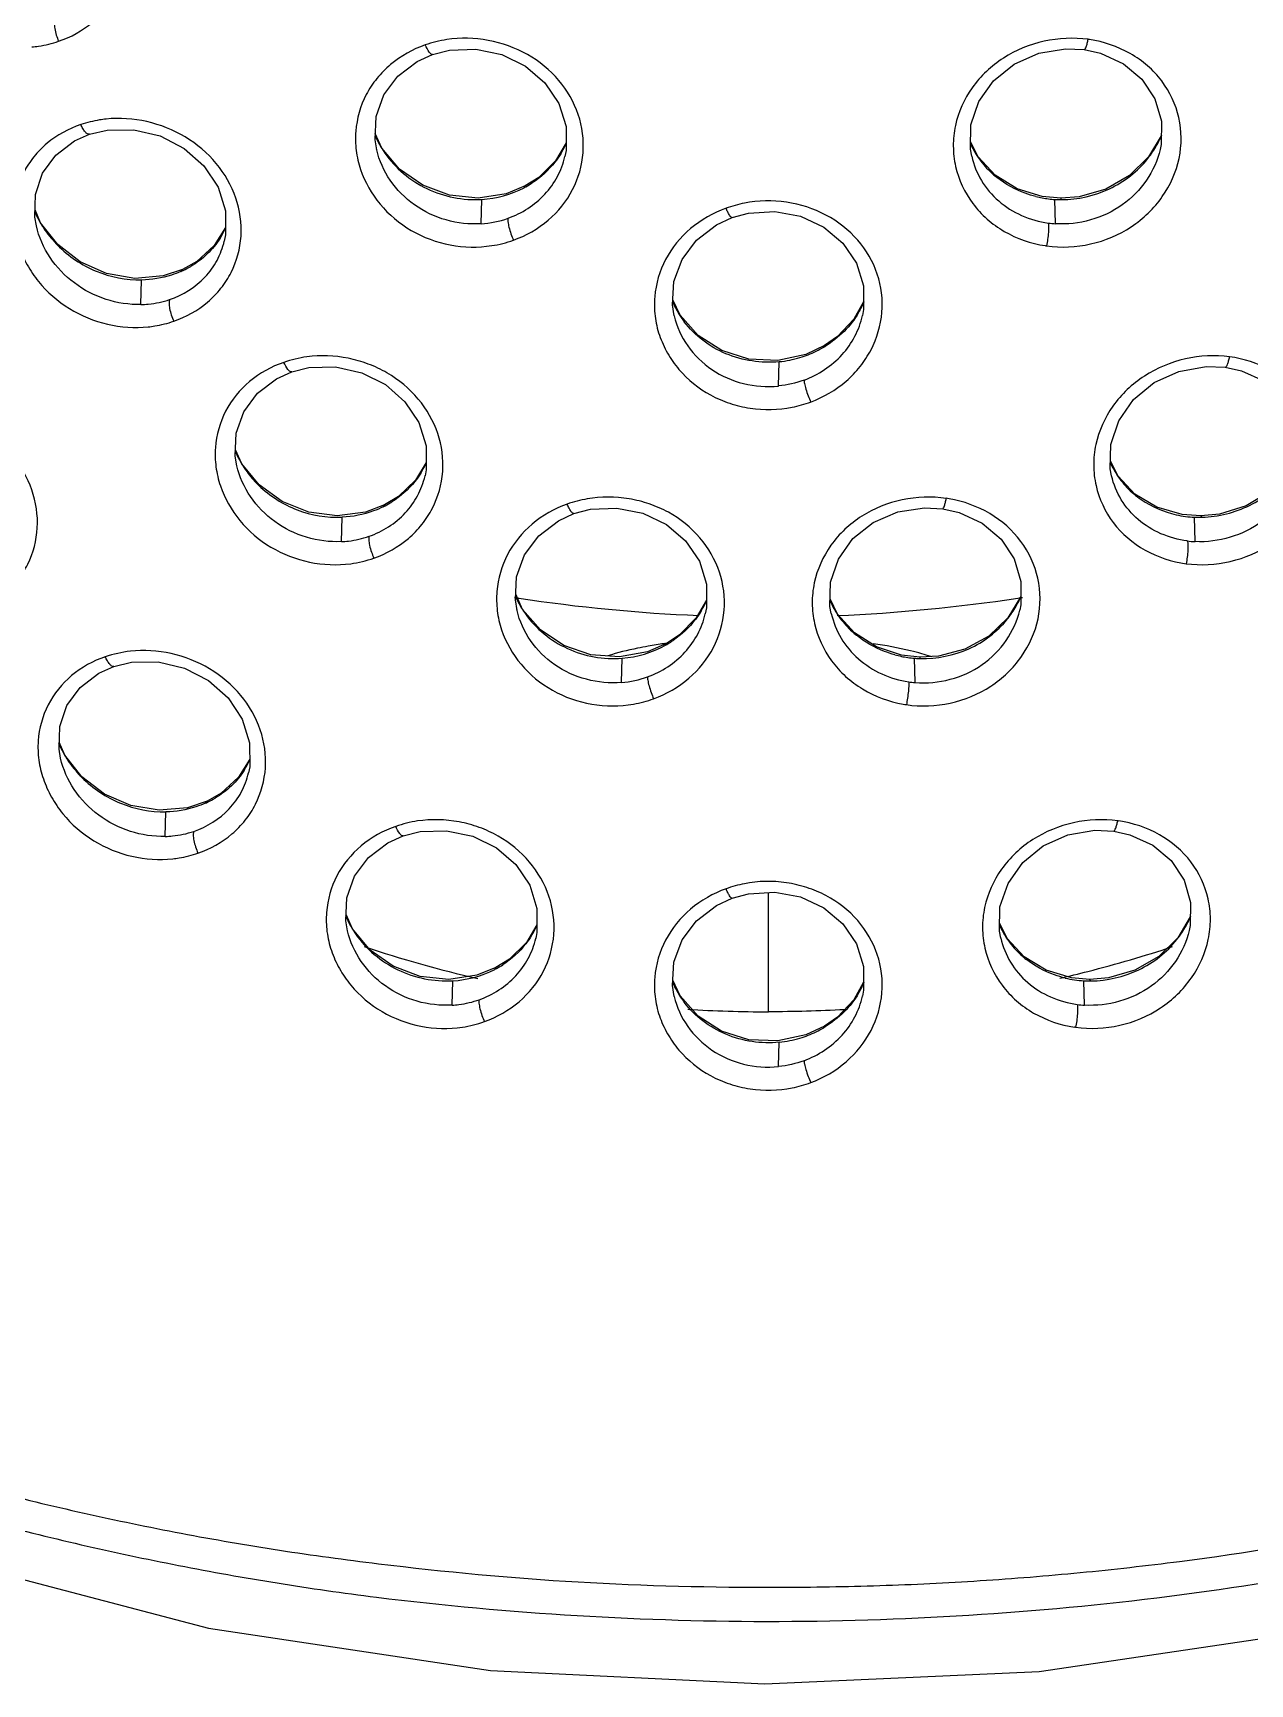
# Model space of a CAD drawing. Header units: millimetres. Extents: x 789 to 1209, y 393 to 987.
# Drawn here: x 949.29 to 965.22, y 869.13 to 890.74 of the extents above; entities that cross this region are included whole.
import ezdxf

# ---------------------------------------------------------------- set-up
doc = ezdxf.new("R2010")
doc.units = ezdxf.units.MM
doc.header["$LTSCALE"] = 0.1

msp = doc.modelspace()

# ---------------------------------------------------------------- linework, layer by layer
at = {"color": 7, "linetype": 'Continuous'}
for p, q in [((953.8587, 889.2355), (953.7727, 889.4272)), ((953.7905, 889.2161), (953.7891, 889.2222)), ((956.2689, 889.3059), (956.1325, 889.0732)), ((961.664, 889.1237), (961.5645, 889.3233)), ((964.0466, 889.222), (964.0458, 889.2184)), ((956.1325, 889.0732), (955.9117, 888.8551)), ((956.2545, 889.127), (956.2558, 889.1327)), ((961.5787, 889.1328), (961.5792, 889.1309)), ((955.736, 888.7427), (955.4872, 888.6412)), ((955.7203, 888.7195), (955.736, 888.7427)), ((955.9117, 888.8551), (955.736, 888.7427)), ((955.4872, 888.6412), (955.1191, 888.5827)), ((955.1571, 888.2464), (955.166, 888.5653)), ((962.7452, 888.5814), (962.5029, 888.6039)), ((962.6774, 888.2466), (962.6685, 888.5655)), ((962.7555, 888.5629), (962.7452, 888.5814)), ((949.391, 888.2586), (949.3187, 888.4286)), ((949.3356, 888.2181), (949.3351, 888.2202)), ((951.8106, 888.198), (951.6644, 887.9617)), ((951.6644, 887.9617), (951.4364, 887.7541)), ((951.7963, 888.0208), (951.7983, 888.0294)), ((951.2503, 887.649), (950.9951, 887.564)), ((951.2266, 887.6222), (951.2503, 887.649)), ((951.4364, 887.7541), (951.2503, 887.649)), ((950.9951, 887.564), (950.6255, 887.5318)), ((950.7044, 887.1888), (950.7128, 887.5106)), ((957.762, 887.0483), (957.6666, 887.2522)), ((960.1649, 887.2258), (960.0367, 886.997)), ((957.6823, 887.0492), (957.6842, 887.0413)), ((960.1504, 887.0444), (960.1511, 887.047)), ((959.6518, 886.6517), (959.4073, 886.5374)), ((959.6421, 886.6318), (959.6518, 886.6517)), ((959.4073, 886.5374), (959.04, 886.4579)), ((959.0504, 886.1218), (959.0599, 886.4404)), ((952.0239, 885.1054), (951.9433, 885.289)), ((951.9607, 885.078), (951.9597, 885.0826)), ((954.438, 885.1232), (954.2977, 884.889)), ((963.4953, 884.9433), (963.3956, 885.1411)), ((954.2977, 884.889), (954.0742, 884.6752)), ((954.4237, 884.9452), (954.4253, 884.9521)), ((963.411, 884.9471), (963.4098, 884.9524)), ((954.0742, 884.6752), (953.8947, 884.5657)), ((953.6434, 884.4707), (953.2747, 884.4226)), ((953.3283, 884.0844), (953.337, 884.4042)), ((953.8947, 884.5657), (953.6434, 884.4707)), ((953.8759, 884.541), (953.8947, 884.5657)), ((964.5798, 884.4222), (964.3354, 884.4397)), ((964.5063, 884.0847), (964.4976, 884.4045)), ((964.8242, 884.4467), (964.5798, 884.4222)), ((964.5944, 884.4038), (964.5798, 884.4222)), ((955.7006, 883.1979), (955.61, 883.3959)), ((958.1072, 883.3194), (957.9747, 883.0884)), ((959.8244, 883.1363), (959.7261, 883.336)), ((955.6282, 883.1847), (955.6265, 883.1922)), ((958.0929, 883.1396), (958.0939, 883.1438)), ((959.7406, 883.1441), (959.7407, 883.1438)), ((962.2083, 883.1882), (962.2092, 883.1921)), ((957.9747, 883.0884), (957.7564, 882.8663)), ((957.584, 882.7509), (957.3373, 882.6433)), ((957.5712, 882.7293), (957.584, 882.7509)), ((957.7564, 882.8663), (957.584, 882.7509)), ((957.3373, 882.6433), (956.9696, 882.5748)), ((956.994, 882.2391), (957.0032, 882.5577)), ((960.9014, 882.5724), (960.6609, 882.5999)), ((960.8406, 882.2392), (960.8314, 882.5577)), ((960.9074, 882.5538), (960.9014, 882.5724)), ((949.7084, 881.2894), (949.636, 881.4593)), ((949.6529, 881.2485), (949.6524, 881.251)), ((952.1283, 881.2352), (951.9831, 880.9998)), ((951.9831, 880.9998), (951.7558, 880.792)), ((952.114, 881.0579), (952.116, 881.0664)), ((951.7558, 880.792), (951.5707, 880.6866)), ((951.3151, 880.6005), (950.9451, 880.5669)), ((951.0222, 880.2241), (951.0307, 880.546)), ((951.5707, 880.6866), (951.3151, 880.6005)), ((951.5473, 880.66), (951.5707, 880.6866)), ((963.4908, 880.43), (963.5032, 880.4282)), ((958.9173, 879.4898), (958.9173, 877.9265)), ((953.4754, 879.013), (953.3917, 879.2009)), ((953.4094, 878.9895), (953.4081, 878.9954)), ((955.8876, 879.0682), (955.7502, 878.8351)), ((962.0454, 878.8865), (961.9458, 879.0857)), ((964.4277, 878.9953), (964.4269, 878.9917)), ((955.7502, 878.8351), (955.5287, 878.6183)), ((955.8732, 878.8895), (955.8746, 878.8954)), ((961.9599, 878.8955), (961.9605, 878.8932)), ((955.5287, 878.6183), (955.3521, 878.5068)), ((955.102, 878.4069), (954.7333, 878.3515)), ((955.3521, 878.5068), (955.102, 878.4069)), ((955.3355, 878.4831), (955.3521, 878.5068)), ((957.7616, 878.1376), (957.6666, 878.3411)), ((963.1278, 878.3506), (962.8849, 878.3715)), ((963.3707, 878.3712), (963.1278, 878.3506)), ((963.1393, 878.332), (963.1278, 878.3506)), ((954.7765, 878.0146), (954.7854, 878.3339)), ((957.6823, 878.1379), (957.6841, 878.13)), ((960.1649, 878.3145), (960.0366, 878.0858)), ((960.1504, 878.1331), (960.1511, 878.1357)), ((963.058, 878.0148), (963.0491, 878.3341)), ((959.6518, 877.7405), (959.4071, 877.626)), ((959.6422, 877.7206), (959.6518, 877.7405)), ((962.9381, 877.726), (962.9254, 877.7279)), ((959.4071, 877.626), (959.0397, 877.5464)), ((959.0504, 877.2103), (959.0599, 877.529))]:
    msp.add_line(p, q, dxfattribs=at)
for points in [[(953.7905, 889.2161), (953.7691, 889.348), (953.7828, 889.6501), (953.8834, 889.9341), (954.0666, 890.1802), (954.3194, 890.3723), (954.5216, 890.4643)], [(954.5216, 890.4643), (954.7426, 890.5207), (955.0899, 890.5336), (955.4306, 890.4625), (955.7395, 890.311), (955.9931, 890.0915), (956.1748, 889.8213), (956.2687, 889.5187), (956.269, 889.206), (956.254, 889.1272)], [(961.5797, 889.131), (961.5628, 889.2231), (961.5683, 889.5412), (961.6733, 889.8473), (961.8663, 890.1202), (962.1334, 890.3369), (962.4566, 890.4792), (962.8083, 890.5389), (963.0539, 890.5276)], [(963.0539, 890.5276), (963.2659, 890.4801), (963.5651, 890.3428), (963.8087, 890.1388), (963.9769, 889.8816), (964.062, 889.5899), (964.0589, 889.285), (964.0458, 889.2184)], [(949.3356, 888.2181), (949.316, 888.3355), (949.3245, 888.6312), (949.4171, 888.9077), (949.5904, 889.1463), (949.8336, 889.3316), (950.0313, 889.4198)], [(950.0312, 889.4197), (950.2603, 889.4741), (950.6123, 889.4785), (950.9573, 889.3967), (951.2704, 889.2338), (951.5281, 889.0043), (951.7134, 888.7255), (951.8095, 888.4167), (951.8111, 888.1019), (951.7958, 888.0209)], [(964.0601, 889.3982), (963.8953, 889.1223), (963.645, 888.8774), (963.3345, 888.6999), (962.988, 888.6005), (962.7452, 888.5814)], [(955.1191, 888.5827), (954.745, 888.6202), (954.3925, 888.7508), (954.0903, 888.9612), (953.8587, 889.2355)], [(962.5029, 888.6039), (962.1731, 888.7065), (961.8858, 888.8837), (961.664, 889.1237)], [(957.6852, 887.0414), (957.6626, 887.1846), (957.6808, 887.4911), (957.7877, 887.7809), (957.9783, 888.0334), (958.2378, 888.2316), (958.4433, 888.3274)], [(958.4433, 888.3274), (958.6581, 888.3859), (959.0018, 888.4066), (959.3391, 888.3446), (959.6442, 888.2029), (959.8942, 887.9925), (960.0728, 887.7302), (960.1648, 887.4342), (960.165, 887.1249), (960.15, 887.0446)], [(950.6255, 887.5318), (950.2546, 887.5949), (949.9087, 887.7476), (949.6147, 887.9745), (949.391, 888.2586)], [(959.04, 886.4579), (958.6635, 886.4746), (958.3065, 886.587), (957.9987, 886.7833), (957.762, 887.0483)], [(960.0367, 886.997), (959.8209, 886.7703), (959.6518, 886.6517)], [(952.678, 886.3073), (952.9023, 886.3629), (953.2516, 886.3723), (953.5941, 886.2968), (953.9046, 886.1406), (954.1599, 885.9169), (954.3431, 885.643), (954.4377, 885.3376), (954.4381, 885.0237), (954.4232, 884.9454)], [(963.411, 884.9471), (963.3941, 885.037), (963.3987, 885.3572), (963.5039, 885.6669), (963.6981, 885.9444), (963.967, 886.1665), (964.2927, 886.3141), (964.6477, 886.3784), (964.8983, 886.369)], [(964.8983, 886.369), (965.1094, 886.323), (965.4052, 886.1888), (965.6444, 885.9888), (965.809, 885.7363), (965.892, 885.4488), (965.8886, 885.1467), (965.8754, 885.0791)], [(951.9607, 885.078), (951.94, 885.2045), (951.9517, 885.5041), (952.0492, 885.7848), (952.2286, 886.0278), (952.4776, 886.217), (952.678, 886.3074)], [(965.8899, 885.2625), (965.7287, 884.9879), (965.4796, 884.7378), (965.1703, 884.5537), (964.8242, 884.4467)], [(953.2747, 884.4226), (952.9017, 884.4703), (952.5516, 884.6099), (952.2525, 884.827), (952.0239, 885.1054)], [(964.3354, 884.4397), (964.0043, 884.5361), (963.7167, 884.708), (963.4953, 884.9433)], [(955.6282, 883.1847), (955.6062, 883.3217), (955.6218, 883.6261), (955.7255, 883.9131), (955.9123, 884.1624), (956.1686, 884.3575), (956.3726, 884.4513)], [(956.3726, 884.4513), (956.5907, 884.5086), (956.9363, 884.5251), (957.2755, 884.4581), (957.5825, 884.3112), (957.8344, 884.0958), (958.0145, 883.8291), (958.1073, 883.5295), (958.1072, 883.2182), (958.0924, 883.1398)], [(959.7411, 883.1442), (959.7243, 883.2366), (959.7299, 883.5528), (959.834, 883.8557), (960.0254, 884.1245), (960.2904, 884.3365), (960.6114, 884.4742), (960.9606, 884.5296), (961.2023, 884.5163)], [(961.2023, 884.5163), (961.4151, 884.4671), (961.7173, 884.3269), (961.9646, 884.1193), (962.1363, 883.8583), (962.2237, 883.5634), (962.2218, 883.2567), (962.2083, 883.1881)], [(962.2225, 883.3652), (962.0543, 883.0884), (961.8026, 882.8486), (961.4907, 882.6777), (961.1434, 882.586), (960.9014, 882.5724)], [(956.9696, 882.5748), (956.5944, 882.6024), (956.2398, 882.7244), (955.9348, 882.928), (955.7006, 883.1979)], [(960.6609, 882.5999), (960.3324, 882.7091), (960.0459, 882.8918), (959.8244, 883.1363)], [(949.6529, 881.2485), (949.6332, 881.367), (949.6422, 881.6623), (949.7353, 881.9383), (949.9091, 882.1769), (950.1526, 882.3624), (950.3504, 882.4507)], [(950.3503, 882.4507), (950.5791, 882.5054), (950.9309, 882.5106), (951.2759, 882.4296), (951.5889, 882.2676), (951.8465, 882.0388), (952.0315, 881.7606), (952.1274, 881.4523), (952.1287, 881.1376), (952.1135, 881.0581)], [(950.9451, 880.5669), (950.5737, 880.6286), (950.2272, 880.7801), (949.9326, 881.006), (949.7084, 881.2894)], [(954.1368, 880.2315), (954.3585, 880.2877), (954.7063, 880.3), (955.0475, 880.228), (955.3568, 880.0757), (955.6109, 879.8555), (955.7931, 879.5845), (955.8873, 879.2814), (955.8877, 878.9685), (955.8728, 878.8897)], [(961.961, 878.8933), (961.9441, 878.985), (961.9496, 879.3035), (962.0549, 879.6103), (962.2484, 879.8841), (962.5161, 880.1018), (962.84, 880.245), (963.1925, 880.3055), (963.4392, 880.2944)], [(963.4392, 880.2944), (963.6508, 880.2471), (963.9491, 880.1106), (964.1916, 879.9075), (964.3588, 879.6516), (964.4432, 879.3612), (964.4399, 879.0575), (964.4269, 878.9917)], [(953.4094, 878.9895), (953.3881, 879.1203), (953.4015, 879.4212), (953.5014, 879.7038), (953.6836, 879.9487), (953.9353, 880.1399), (954.1368, 880.2315)], [(958.4431, 879.4157), (958.658, 879.4742), (959.0018, 879.4948), (959.3392, 879.4328), (959.6443, 879.2912), (959.8943, 879.0807), (960.0729, 878.8184), (960.1648, 878.5224), (960.1649, 878.2132), (960.15, 878.1333)], [(957.6851, 878.1301), (957.6626, 878.2732), (957.6808, 878.5796), (957.7877, 878.8693), (957.9782, 879.1216), (958.2376, 879.3198), (958.4431, 879.4157)], [(954.7333, 878.3515), (954.3593, 878.3921), (954.0074, 878.5254), (953.706, 878.7377), (953.4754, 879.013)], [(964.4411, 879.1725), (964.2774, 878.8975), (964.0273, 878.6516), (963.7171, 878.4725), (963.3707, 878.3712)], [(962.8849, 878.3715), (962.5546, 878.4723), (962.2672, 878.6479), (962.0454, 878.8865)], [(959.0397, 877.5464), (958.6631, 877.5633), (958.306, 877.6759), (957.9982, 877.8724), (957.7616, 878.1376)], [(960.0366, 878.0858), (959.821, 877.8591), (959.6519, 877.7405)], [(947.8128, 870.8482), (951.5904, 869.8565), (955.2792, 869.3049), (958.8733, 869.1269), (962.4633, 869.2919), (966.1448, 869.8344), (969.9428, 870.8263)]]:
    msp.add_lwpolyline(points, dxfattribs=at)
for centre, radius, start, end in [((955.1454, 888.3094), 2.3904, 100.53616, 107.51437), ((962.8974, 889.17), 1.5056, 81.41173, 82.12023), ((954.9547, 889.9091), 1.2891, 202.58391, 210.94831), ((962.8565, 889.9268), 1.3178, 332.96168, 336.68469), ((954.9649, 889.915), 1.3009, 210.94024, 214.75043), ((955.2009, 889.7788), 1.1729, 328.36842, 334.90597), ((955.2088, 889.7748), 1.164, 334.91602, 335.73702), ((962.6361, 889.776), 1.1743, 203.82744, 205.06077), ((962.6401, 889.7779), 1.1787, 205.06363, 209.86296), ((962.6418, 889.7789), 1.1807, 209.86217, 211.084), ((962.6415, 889.7787), 1.1803, 211.08434, 217.12673), ((962.8017, 889.9583), 1.3811, 322.9811, 325.08996), ((962.8115, 889.9515), 1.3691, 325.08512, 329.31178), ((962.8324, 889.9391), 1.3449, 329.31326, 332.96198), ((962.6448, 889.7825), 1.1853, 217.17835, 228.41469), ((962.8011, 889.9587), 1.3818, 321.52935, 322.98129), ((955.0838, 889.934), 1.3712, 273.43848, 297.66189), ((955.1225, 889.8568), 1.2849, 297.73272, 298.83899), ((955.1236, 889.8549), 1.2826, 298.83756, 303.21001), ((962.6787, 889.8203), 1.2361, 228.40033, 231.42813), ((959.069, 886.3814), 2.1864, 102.24716, 108.82637), ((962.7526, 889.9434), 1.3805, 256.05184, 263.04543), ((962.7518, 889.937), 1.3741, 263.04892, 266.52536), ((962.7546, 889.9431), 1.3802, 266.42443, 267.61692), ((962.7544, 889.9379), 1.375, 267.61614, 270.02958), ((950.5492, 888.933), 1.3425, 202.5048, 205.01924), ((950.5743, 888.945), 1.3702, 205.02853, 210.62688), ((950.5865, 888.9519), 1.3843, 210.61798, 211.17749), ((950.59, 888.9541), 1.3884, 211.17822, 213.29903), ((950.801, 888.6492), 1.1101, 327.89157, 334.10462), ((950.7956, 888.6518), 1.1161, 334.10187, 335.80046), ((962.7576, 889.53), 1.2858, 262.17181, 266.42379), ((950.6898, 889.0324), 1.5155, 223.6626, 224.70184), ((955.1023, 889.3175), 1.3704, 278.17158, 290.42697), ((962.777, 889.5001), 1.5578, 261.24133, 261.94611), ((950.7324, 888.742), 1.224, 293.81497, 295.34924), ((950.7361, 888.7344), 1.2155, 295.34419, 300.6546), ((958.8128, 887.7269), 1.254, 203.34985, 211.36316), ((959.0424, 887.711), 1.229, 332.07412, 336.97804), ((958.844, 887.7457), 1.2904, 211.35407, 217.2549), ((959.0353, 887.7148), 1.237, 329.29965, 332.07359), ((958.9223, 887.8533), 1.418, 286.75162, 295.92914), ((958.9421, 887.8119), 1.3721, 295.94216, 300.68043), ((958.927, 887.8375), 1.4018, 300.67953, 301.48804), ((953.068, 885.0259), 1.4906, 97.36548, 109.31872), ((958.9146, 887.8799), 1.4457, 275.76222, 286.7404), ((958.7838, 887.8696), 2.0738, 282.39212, 289.36487), ((953.1403, 885.7776), 1.3056, 202.54173, 206.18718), ((953.1577, 885.7862), 1.325, 206.18868, 210.80861), ((953.165, 885.7905), 1.3335, 210.80482, 211.98767), ((953.1676, 885.7921), 1.3365, 211.98801, 214.1896), ((953.3981, 885.5872), 1.1433, 328.07961, 334.45748), ((953.4032, 885.5846), 1.1375, 334.46429, 335.69092), ((964.4625, 885.5956), 1.17, 203.87474, 205.4255), ((964.4602, 885.5945), 1.1674, 205.42217, 211.46592), ((956.7768, 883.237), 1.4259, 99.26557, 110.195), ((961.0269, 883.1491), 1.5188, 80.23433, 81.75263), ((953.32, 885.6706), 1.259, 296.20386, 297.47735), ((953.3221, 885.6667), 1.2545, 297.47479, 302.13059), ((964.556, 885.7712), 1.3679, 257.42179, 267.55099), ((964.5592, 885.7847), 1.3814, 267.44339, 268.76803), ((964.5591, 885.7828), 1.3795, 268.76767, 271.4458), ((964.5653, 885.3654), 1.2819, 262.69878, 267.36122), ((958.8953, 904.6996), 21.5995, 261.21495, 261.36286), ((956.7657, 883.8668), 1.2605, 202.63347, 211.11932), ((958.9181, 904.8626), 21.7641, 261.36778, 267.60282), ((957.0122, 883.8008), 1.2015, 328.46596, 336.42536), ((960.8231, 883.7971), 1.2011, 203.84648, 204.41885), ((958.9093, 904.9351), 21.8368, 272.39086, 278.62874), ((958.9394, 904.6975), 21.5974, 278.64422, 278.80608), ((961.0453, 883.8847), 1.2894, 332.6749, 336.57052), ((956.7708, 883.8697), 1.2664, 211.11565, 215.33097), ((960.8285, 883.7997), 1.207, 204.42272, 209.29349), ((960.8317, 883.8014), 1.2106, 209.29193, 210.8951), ((960.8321, 883.8017), 1.2112, 210.8957, 216.58465), ((960.9986, 883.9119), 1.3436, 321.18922, 324.38905), ((961.007, 883.9061), 1.3334, 324.3842, 329.02533), ((961.025, 883.8952), 1.3123, 329.02801, 332.6755), ((960.8374, 883.807), 1.2186, 216.6359, 227.5607), ((960.8739, 883.8464), 1.2723, 227.54435, 230.80897), ((956.8931, 883.9478), 1.3945, 274.52579, 299.10057), ((958.4017, 876.7058), 6.1022, 98.01336, 99.9783), ((958.5001, 876.0337), 6.7814, 97.86431, 98.04499), ((956.9314, 883.8761), 1.3132, 299.1574, 302.59011), ((956.933, 883.8736), 1.3103, 302.59025, 304.2999), ((950.749, 881.0455), 1.6144, 96.49946, 108.47817), ((960.9448, 883.9561), 1.4029, 254.62736, 261.81615), ((960.9428, 883.9429), 1.3895, 261.82301, 265.4037), ((960.9419, 883.9337), 1.3803, 265.40632, 266.45014), ((960.9415, 883.9263), 1.3729, 266.44918, 268.56227), ((960.0859, 879.6637), 3.0708, 71.81251, 74.1376), ((960.1771, 879.9467), 2.7734, 71.49168, 71.77783), ((960.9422, 883.5262), 1.2909, 261.642, 265.48199), ((956.8869, 883.471), 1.537, 279.93376, 290.1249), ((960.9504, 883.4733), 1.5398, 259.98839, 261.52879), ((950.8584, 881.9611), 1.334, 202.55328, 205.16133), ((950.8832, 881.973), 1.3615, 205.17013, 210.71077), ((950.8953, 881.9799), 1.3755, 210.70209, 211.29567), ((950.899, 881.9821), 1.3797, 211.29646, 213.49036), ((951.1171, 881.6871), 1.1119, 327.89685, 334.16803), ((951.1121, 881.6896), 1.1174, 334.16542, 335.76703), ((950.9991, 882.0613), 1.5076, 223.78677, 224.87016), ((951.0512, 881.7727), 1.2183, 295.55585, 300.77801), ((951.0475, 881.7802), 1.2267, 294.04293, 295.56072), ((954.5698, 878.8269), 1.6184, 98.636, 109.13019), ((958.9234, 877.9927), 1.6446, 101.15909, 109.91519), ((954.5767, 879.6851), 1.2929, 202.61569, 210.97752), ((954.5891, 879.6923), 1.3072, 210.96767, 214.67306), ((954.8279, 879.5384), 1.1641, 328.28174, 334.78011), ((954.835, 879.5348), 1.1562, 334.78926, 335.71942), ((963.0098, 879.536), 1.1663, 203.83993, 205.23271), ((963.0131, 879.5376), 1.1701, 205.23529, 210.01732), ((963.1873, 879.7287), 1.3753, 325.20322, 329.27953), ((963.2091, 879.7157), 1.3499, 329.28032, 333.0106), ((963.2347, 879.7027), 1.3212, 333.01077, 336.67089), ((958.9794, 894.9708), 17.0517, 251.70035, 256.89556), ((963.0144, 879.5383), 1.1715, 210.0168, 211.15276), ((963.0138, 879.5379), 1.1708, 211.1529, 217.27365), ((963.0163, 879.5412), 1.1748, 217.32546, 228.65649), ((958.8249, 895.1183), 17.2008, 284.39584, 288.24413), ((963.1754, 879.7369), 1.3897, 321.59817, 323.08958), ((963.1767, 879.7359), 1.3882, 323.08933, 325.20792), ((963.0498, 879.5788), 1.2251, 228.64287, 231.61374), ((954.7111, 879.6967), 1.3648, 273.12132, 297.23004), ((954.75, 879.6174), 1.2765, 297.30486, 298.46095), ((954.7514, 879.615), 1.2737, 298.45927, 302.89702), ((958.8554, 895.0024), 17.0809, 283.12284, 284.39351), ((963.1258, 879.7094), 1.3774, 256.45735, 266.81011), ((958.813, 878.8159), 1.2542, 203.35604, 211.36744), ((958.8445, 878.8348), 1.291, 211.35824, 217.25634), ((959.035, 878.8038), 1.2374, 329.29432, 332.07715), ((959.0422, 878.7999), 1.2292, 332.07763, 336.96803), ((963.1283, 879.7138), 1.3818, 266.71739, 267.95188), ((963.1281, 879.7097), 1.3777, 267.95123, 270.44877), ((958.9215, 894.9914), 17.0625, 266.44136, 269.98656), ((963.1323, 879.2982), 1.2855, 262.30619, 266.68488), ((954.6988, 879.1858), 1.4734, 278.31086, 289.90439), ((958.9417, 878.9008), 1.3725, 295.96321, 300.69883), ((958.9263, 878.9267), 1.4026, 300.6987, 301.5047), ((958.9145, 878.9678), 1.445, 275.76893, 286.76372), ((958.9221, 878.9417), 1.4178, 286.77506, 295.95045), ((958.9144, 878.4992), 1.5978, 281.35141, 290.41394)]:
    msp.add_arc(centre, radius, start, end, dxfattribs=at)
for points, knots in [([(949.6274, 890.6378), (949.7867, 890.6907), (950.0857, 890.8555), (950.4001, 891.2546), (950.5314, 891.7462), (950.4544, 892.2583), (950.1888, 892.7173), (949.7784, 893.0707), (949.2755, 893.2766), (948.9132, 893.3069), (948.7371, 893.292)], [0, 0, 0, 0, 0.1224274, 0.241821, 0.3610555, 0.483163, 0.6097435, 0.7399276, 0.871096, 1, 1, 1, 1]), ([(949.58, 890.9205), (949.5729, 890.9068), (949.5677, 890.8659), (949.5776, 890.7694), (949.6033, 890.69), (949.6274, 890.6378)], [0, 0, 0, 0, 0.1583267, 0.4090698, 1, 1, 1, 1]), ([(955.5806, 888.0333), (955.7461, 888.0912), (956.0551, 888.266), (956.3838, 888.6759), (956.5275, 889.1751), (956.4598, 889.6919), (956.1944, 890.1501), (955.7746, 890.4928), (955.2571, 890.676), (954.8875, 890.6853), (954.7083, 890.6595)], [0, 0, 0, 0, 0.1259307, 0.2482362, 0.3683619, 0.4888863, 0.6123949, 0.739802, 0.8699289, 1, 1, 1, 1]), ([(963.1044, 890.6628), (962.9133, 890.6876), (962.52, 890.6687), (961.9792, 890.449), (961.5601, 890.0561), (961.3656, 889.6256), (961.3287, 889.2647), (961.3699, 888.9074), (961.5651, 888.4841), (961.9922, 888.1137), (962.3537, 887.9887), (962.5406, 887.9606)], [0, 0, 0, 0, 0.1299099, 0.2594871, 0.3858498, 0.5081137, 0.5684709, 0.628579, 0.749021, 0.8726342, 1, 1, 1, 1]), ([(962.5595, 887.9578), (962.75, 887.9305), (963.1443, 887.949), (963.5972, 888.1392), (963.8965, 888.3799), (964.1394, 888.664), (964.3317, 889.0904), (964.33, 889.6445), (964.134, 890.0605), (963.886, 890.3239), (963.5809, 890.5374), (963.3085, 890.6307), (963.1228, 890.6602)], [0, 0, 0, 0, 0.1298919, 0.2597681, 0.3241287, 0.3876063, 0.510824, 0.6306064, 0.7500681, 0.8111001, 0.873147, 1, 1, 1, 1]), ([(963.0539, 890.5276), (963.0587, 890.5269), (963.0706, 890.5426), (963.0805, 890.5694), (963.0938, 890.6129), (963.1009, 890.6453), (963.1044, 890.6628)], [0, 0, 0, 0, 0.0988803, 0.3182163, 0.6354764, 1, 1, 1, 1]), ([(949.2747, 890.5633), (949.305, 890.5654), (949.4248, 890.5779), (949.5429, 890.607), (949.6274, 890.6378)], [0, 0, 0, 0, 0.2527168, 1, 1, 1, 1]), ([(954.426, 890.5889), (954.262, 890.531), (954.0298, 890.4002), (953.7868, 890.1553), (953.6012, 889.8734), (953.5061, 889.5417), (953.5139, 889.2045), (953.5921, 888.8689), (953.8132, 888.4796), (954.2311, 888.1313), (954.7475, 887.9404), (955.1182, 887.9328), (955.2971, 887.9611)], [0, 0, 0, 0, 0.1249056, 0.186069, 0.2464765, 0.3658299, 0.4261795, 0.487229, 0.6117021, 0.7397929, 0.8700078, 1, 1, 1, 1]), ([(954.5216, 890.4643), (954.5155, 890.4622), (954.4958, 890.4716), (954.4635, 890.5135), (954.4405, 890.5564), (954.426, 890.5889)], [0, 0, 0, 0, 0.1204531, 0.3424577, 1, 1, 1, 1]), ([(950.2489, 889.6189), (950.2206, 889.6154), (950.1084, 889.5989), (949.9977, 889.5722), (949.917, 889.5463)], [0, 0, 0, 0, 0.2520041, 1, 1, 1, 1]), ([(951.1337, 886.9714), (951.2946, 887.0261), (951.5225, 887.1535), (951.7581, 887.3958), (951.9368, 887.6762), (952.0503, 888.0878), (951.9758, 888.6008), (951.7104, 889.0596), (951.2976, 889.4104), (950.7905, 889.6106), (950.4261, 889.6361), (950.2489, 889.6189)], [0, 0, 0, 0, 0.1233115, 0.1839141, 0.24398, 0.3632923, 0.4848218, 0.6104823, 0.7398893, 0.8707716, 1, 1, 1, 1]), ([(949.917, 889.5463), (949.7577, 889.4925), (949.5317, 889.3682), (949.2968, 889.1308), (949.1173, 888.8545), (949.0284, 888.5271), (949.0403, 888.1936), (949.1009, 887.9436), (949.2088, 887.7054), (949.4085, 887.4114), (949.753, 887.1117), (950.2577, 886.9042), (950.6228, 886.8788), (950.7998, 886.8971)], [0, 0, 0, 0, 0.1221159, 0.1819813, 0.2413776, 0.3600203, 0.420745, 0.4825793, 0.5456395, 0.6097301, 0.7397282, 0.8706731, 1, 1, 1, 1]), ([(950.0312, 889.4197), (950.0232, 889.417), (949.9993, 889.4236), (949.9717, 889.4526), (949.9422, 889.4947), (949.9252, 889.5284), (949.917, 889.5463)], [0, 0, 0, 0, 0.1424684, 0.3683691, 0.6690565, 1, 1, 1, 1]), ([(955.157, 888.2474), (955.0039, 888.2379), (954.6922, 888.2713), (954.2721, 888.4722), (953.9488, 888.7966), (953.8229, 889.0739), (953.7905, 889.2161)], [0, 0, 0, 0, 0.2545089, 0.5085937, 0.7580674, 1, 1, 1, 1]), ([(953.896, 889.1735), (953.9647, 889.0745), (954.1314, 888.8934), (954.4422, 888.6932), (954.795, 888.5754), (955.0435, 888.5588), (955.166, 888.5664)], [0, 0, 0, 0, 0.2465261, 0.4969459, 0.7489295, 1, 1, 1, 1]), ([(956.1996, 889.1636), (956.1763, 889.1259), (956.0741, 888.9789), (955.9387, 888.8554), (955.8261, 888.7817)], [0, 0, 0, 0, 0.2477056, 1, 1, 1, 1]), ([(964.0455, 889.2185), (964.0129, 889.0761), (963.8865, 888.7987), (963.5646, 888.4715), (963.1427, 888.2724), (962.8307, 888.237), (962.6774, 888.2467)], [0, 0, 0, 0, 0.2419416, 0.4913262, 0.7455105, 1, 1, 1, 1]), ([(955.5098, 888.3191), (955.6905, 888.3835), (955.9433, 888.5465), (956.1663, 888.8575), (956.2331, 889.036), (956.254, 889.1271)], [0, 0, 0, 0, 0.505346, 0.7536203, 1, 1, 1, 1]), ([(961.5797, 889.131), (961.6053, 889.0195), (961.6927, 888.8012), (961.9228, 888.5308), (962.2287, 888.3395), (962.4628, 888.2726), (962.5829, 888.2561)], [0, 0, 0, 0, 0.243174, 0.4902929, 0.7423281, 1, 1, 1, 1]), ([(962.7555, 888.5629), (962.97, 888.563), (963.2968, 888.6391), (963.6638, 888.8637), (963.8169, 889.0161), (963.8829, 889.0991)], [0, 0, 0, 0, 0.5011341, 0.7522176, 1, 1, 1, 1]), ([(962.4199, 888.6036), (962.373, 888.6152), (962.1905, 888.6709), (962.0194, 888.7651), (961.9081, 888.8539)], [0, 0, 0, 0, 0.2532174, 1, 1, 1, 1]), ([(959.4714, 885.9131), (959.6397, 885.9759), (959.877, 886.1154), (960.1252, 886.3714), (960.3143, 886.6627), (960.44, 887.0821), (960.376, 887.6025), (960.1087, 888.0594), (959.6822, 888.3922), (959.1573, 888.5586), (958.785, 888.5524), (958.6052, 888.518)], [0, 0, 0, 0, 0.1277833, 0.1906199, 0.2525515, 0.3735887, 0.4934938, 0.6152151, 0.7406724, 0.8697088, 1, 1, 1, 1]), ([(955.51, 888.3192), (955.5062, 888.3051), (955.5086, 888.2645), (955.522, 888.1959), (955.5469, 888.1148), (955.5688, 888.0595), (955.5806, 888.0333)], [0, 0, 0, 0, 0.1471968, 0.3997473, 0.7098349, 1, 1, 1, 1]), ([(958.3634, 888.4508), (958.1955, 888.39), (957.8826, 888.2115), (957.5441, 887.7999), (957.4201, 887.3781), (957.4258, 887.0373), (957.4835, 886.786), (957.5908, 886.549), (957.793, 886.26), (958.0786, 886.032), (958.4107, 885.8892), (958.7674, 885.8036), (959.0491, 885.809), (959.2288, 885.8441)], [0, 0, 0, 0, 0.1269356, 0.2498664, 0.3700422, 0.4302211, 0.4907308, 0.5519483, 0.6139719, 0.7402182, 0.8047878, 0.8698493, 1, 1, 1, 1]), ([(958.4433, 888.3274), (958.4386, 888.3257), (958.4232, 888.3385), (958.4073, 888.3631), (958.3847, 888.4034), (958.3707, 888.4341), (958.3634, 888.4508)], [0, 0, 0, 0, 0.1000659, 0.3193227, 0.6363271, 1, 1, 1, 1]), ([(950.7042, 887.1897), (950.5506, 887.1862), (950.238, 887.2328), (949.8197, 887.4505), (949.4954, 887.7871), (949.3682, 888.0721), (949.3356, 888.2181)], [0, 0, 0, 0, 0.2506764, 0.5043904, 0.7559626, 1, 1, 1, 1]), ([(962.5824, 888.2562), (962.5863, 888.242), (962.5878, 888.2013), (962.5848, 888.1302), (962.575, 888.0452), (962.5651, 887.986), (962.5595, 887.9578)], [0, 0, 0, 0, 0.1464311, 0.4013515, 0.7126065, 1, 1, 1, 1]), ([(949.6126, 887.9664), (949.756, 887.8215), (950.1016, 887.5883), (950.5116, 887.5081), (950.7127, 887.5117)], [0, 0, 0, 0, 0.503363, 1, 1, 1, 1]), ([(951.0803, 887.2551), (951.2532, 887.3139), (951.4965, 887.4662), (951.7111, 887.7623), (951.7754, 887.9332), (951.7958, 888.0209)], [0, 0, 0, 0, 0.5037295, 0.7517231, 1, 1, 1, 1]), ([(951.7412, 888.0591), (951.6938, 887.9836), (951.5791, 887.8428), (951.4338, 887.7343), (951.356, 887.6885)], [0, 0, 0, 0, 0.4969482, 1, 1, 1, 1]), ([(951.2266, 887.6222), (951.1868, 887.6047), (951.0223, 887.5419), (950.8452, 887.5128), (950.7128, 887.5106)], [0, 0, 0, 0, 0.2473163, 1, 1, 1, 1]), ([(950.7043, 887.1897), (950.7364, 887.1904), (950.8637, 887.1979), (950.99, 887.2244), (951.0803, 887.2551)], [0, 0, 0, 0, 0.2522802, 1, 1, 1, 1]), ([(951.0805, 887.2552), (951.0742, 887.2414), (951.0709, 887.2004), (951.083, 887.1039), (951.1095, 887.0241), (951.1337, 886.9714)], [0, 0, 0, 0, 0.1551789, 0.4063722, 1, 1, 1, 1]), ([(957.6843, 887.0413), (957.717, 886.9016), (957.8421, 886.6297), (958.1653, 886.314), (958.5879, 886.1303), (958.8981, 886.1066), (959.0504, 886.1218)], [0, 0, 0, 0, 0.2410782, 0.4888255, 0.7429197, 1, 1, 1, 1]), ([(959.3847, 886.1999), (959.5716, 886.2701), (959.8329, 886.4414), (960.0602, 886.7666), (960.1288, 886.9507), (960.1505, 887.0444)], [0, 0, 0, 0, 0.5074297, 0.7557829, 1, 1, 1, 1]), ([(960.099, 887.0832), (960.0461, 886.9941), (959.9161, 886.827), (959.7492, 886.6972), (959.6592, 886.6421)], [0, 0, 0, 0, 0.4953113, 1, 1, 1, 1]), ([(950.7998, 886.8971), (950.8284, 886.9002), (950.9416, 886.9155), (951.0531, 886.9433), (951.1337, 886.9714)], [0, 0, 0, 0, 0.2519863, 1, 1, 1, 1]), ([(959.0599, 886.4404), (958.8259, 886.4171), (958.4594, 886.4732), (958.0517, 886.7069), (957.8862, 886.8734), (957.8169, 886.9645)], [0, 0, 0, 0, 0.5042089, 0.7544313, 1, 1, 1, 1]), ([(952.5749, 886.4326), (952.4125, 886.3773), (952.1088, 886.2097), (951.7833, 885.8099), (951.6688, 885.3981), (951.6783, 885.0627), (951.7576, 884.7276), (951.9781, 884.3382), (952.392, 883.986), (952.9036, 883.7879), (953.2719, 883.7724), (953.4502, 883.7961)], [0, 0, 0, 0, 0.1239271, 0.2440443, 0.363147, 0.4236587, 0.4850361, 0.6104515, 0.7394296, 0.8700999, 1, 1, 1, 1]), ([(952.678, 886.3074), (952.6711, 886.305), (952.6497, 886.3131), (952.6138, 886.3557), (952.5898, 886.3995), (952.5749, 886.4326)], [0, 0, 0, 0, 0.1297231, 0.3533285, 1, 1, 1, 1]), ([(953.7537, 883.8694), (953.9174, 883.9263), (954.1491, 884.0573), (954.3894, 884.304), (954.572, 884.5876), (954.69, 885.0015), (954.62, 885.5172), (954.355, 885.9761), (954.0084, 886.2644), (953.6812, 886.4172), (953.3327, 886.5178), (953.0553, 886.5284), (952.8769, 886.5043)], [0, 0, 0, 0, 0.1248081, 0.1860978, 0.2466939, 0.3663505, 0.4871302, 0.6113861, 0.7395274, 0.8048489, 0.8703553, 1, 1, 1, 1]), ([(964.9559, 886.5048), (964.7644, 886.5305), (964.3683, 886.5097), (963.8249, 886.2841), (963.4021, 885.8862), (963.2045, 885.4513), (963.1667, 885.0872), (963.2077, 884.7286), (963.4043, 884.3052), (963.8359, 883.9398), (964.1991, 883.8212), (964.3862, 883.796)], [0, 0, 0, 0, 0.1295978, 0.2597134, 0.38705, 0.5101348, 0.5706686, 0.6307594, 0.7506378, 0.8733528, 1, 1, 1, 1]), ([(964.3862, 883.796), (964.5775, 883.7707), (964.9733, 883.7935), (965.5147, 884.0256), (965.9326, 884.4305), (966.1292, 884.8671), (966.1682, 885.2316), (966.128, 885.588), (965.9323, 886.0069), (965.5022, 886.3657), (965.1419, 886.4804), (964.9559, 886.5048)], [0, 0, 0, 0, 0.1297848, 0.2602055, 0.3884625, 0.5125692, 0.5733236, 0.6333142, 0.7522635, 0.8738213, 1, 1, 1, 1]), ([(964.8983, 886.369), (964.9038, 886.3683), (964.9181, 886.3824), (964.9299, 886.4109), (964.9447, 886.4542), (964.9522, 886.4871), (964.9559, 886.5048)], [0, 0, 0, 0, 0.1092007, 0.3293053, 0.6424697, 1, 1, 1, 1]), ([(959.385, 886.2), (959.384, 886.1858), (959.3912, 886.1461), (959.4092, 886.0775), (959.4372, 885.996), (959.4597, 885.9398), (959.4714, 885.9131)], [0, 0, 0, 0, 0.1421518, 0.396309, 0.7098553, 1, 1, 1, 1]), ([(948.4856, 883.1652), (948.6436, 883.2174), (948.868, 883.3412), (949.0987, 883.5794), (949.2737, 883.8572), (949.3828, 884.2673), (949.3036, 884.779), (949.0372, 885.238), (948.6962, 885.534), (948.3753, 885.6977), (948.0369, 885.811), (947.7663, 885.8359), (947.5909, 885.8228)], [0, 0, 0, 0, 0.1215602, 0.1813937, 0.2408858, 0.3598765, 0.4822423, 0.609347, 0.7399344, 0.8058785, 0.8715094, 1, 1, 1, 1]), ([(953.3281, 884.0854), (953.1747, 884.0784), (952.8625, 884.1172), (952.4432, 884.325), (952.1196, 884.6542), (951.9932, 884.9344), (951.9607, 885.078)], [0, 0, 0, 0, 0.2530738, 0.5070972, 0.7573862, 1, 1, 1, 1]), ([(952.0621, 885.0411), (952.1024, 884.9817), (952.1627, 884.9066), (952.23, 884.8382), (952.2473, 884.8215)], [0, 0, 0, 0, 0.7483796, 1, 1, 1, 1]), ([(965.8751, 885.0791), (965.8093, 884.7918), (965.4336, 884.252), (964.8097, 884.0707), (964.5062, 884.0848)], [0, 0, 0, 0, 0.492413, 1, 1, 1, 1]), ([(952.2473, 884.8215), (952.3902, 884.6833), (952.735, 884.4635), (953.139, 884.3967), (953.3369, 884.4053)], [0, 0, 0, 0, 0.5007274, 1, 1, 1, 1]), ([(953.6901, 884.1546), (953.8678, 884.2166), (954.1169, 884.3751), (954.3367, 884.6801), (954.4025, 884.8555), (954.4232, 884.9453)], [0, 0, 0, 0, 0.5047904, 0.7529201, 1, 1, 1, 1]), ([(954.3685, 884.9827), (954.3449, 884.9449), (954.2414, 884.7982), (954.1036, 884.6761), (953.9893, 884.6043)], [0, 0, 0, 0, 0.2479692, 1, 1, 1, 1]), ([(964.4019, 884.0939), (964.2836, 884.1092), (964.0527, 884.1727), (963.7505, 884.3584), (963.523, 884.6231), (963.4365, 884.8374), (963.411, 884.9471)], [0, 0, 0, 0, 0.2579589, 0.5099874, 0.7564874, 1, 1, 1, 1]), ([(963.4644, 884.9851), (963.5065, 884.9163), (963.6063, 884.7861), (963.8593, 884.5732), (964.0952, 884.4731), (964.2577, 884.4366)], [0, 0, 0, 0, 0.2452296, 0.4936774, 1, 1, 1, 1]), ([(964.5944, 884.4038), (964.8083, 884.4092), (965.1326, 884.4925), (965.496, 884.7231), (965.6482, 884.8774), (965.7139, 884.9613)], [0, 0, 0, 0, 0.4995791, 0.7511369, 1, 1, 1, 1]), ([(957.4158, 882.0279), (957.5828, 882.088), (957.8943, 882.2667), (958.2267, 882.6807), (958.3738, 883.183), (958.3084, 883.7019), (958.0427, 884.16), (957.6919, 884.4415), (957.3612, 884.5854), (957.0072, 884.6759), (956.7266, 884.676), (956.5472, 884.6443)], [0, 0, 0, 0, 0.1268179, 0.2499895, 0.370494, 0.4906696, 0.613289, 0.7397575, 0.8045554, 0.869841, 1, 1, 1, 1]), ([(961.2458, 884.651), (961.0559, 884.6793), (960.6644, 884.6655), (960.1267, 884.4507), (959.71, 884.0635), (959.5187, 883.6368), (959.482, 883.2789), (959.5232, 882.9225), (959.7163, 882.4986), (960.1382, 882.1222), (960.4972, 881.9896), (960.6834, 881.9569)], [0, 0, 0, 0, 0.1300288, 0.2590278, 0.3844511, 0.5059969, 0.5662124, 0.6264043, 0.74746, 0.8719434, 1, 1, 1, 1]), ([(960.7242, 881.9503), (960.914, 881.9221), (961.3058, 881.9372), (961.757, 882.1226), (962.0542, 882.3597), (962.2949, 882.6401), (962.4849, 883.063), (962.4824, 883.6138), (962.2504, 884.1149), (961.8287, 884.4854), (961.471, 884.6134), (961.2855, 884.6448)], [0, 0, 0, 0, 0.1301182, 0.259528, 0.323488, 0.3865195, 0.5090375, 0.6287862, 0.748915, 0.8723539, 1, 1, 1, 1]), ([(961.2023, 884.5163), (961.2065, 884.5157), (961.2155, 884.5332), (961.2241, 884.5578), (961.2358, 884.6018), (961.2424, 884.6336), (961.2458, 884.651)], [0, 0, 0, 0, 0.089129, 0.3079437, 0.6290214, 1, 1, 1, 1]), ([(953.8759, 884.541), (953.8346, 884.5207), (953.6634, 884.4473), (953.4769, 884.4102), (953.337, 884.4042)], [0, 0, 0, 0, 0.2476844, 1, 1, 1, 1]), ([(956.2845, 884.5753), (956.1182, 884.5171), (955.808, 884.3428), (955.4745, 883.9349), (955.3538, 883.5169), (955.3604, 883.1781), (955.4379, 882.8424), (955.659, 882.4537), (956.08, 882.1091), (956.6006, 881.9262), (956.9727, 881.9255), (957.1521, 881.9571)], [0, 0, 0, 0, 0.1260114, 0.2480033, 0.3677999, 0.4280908, 0.4889072, 0.6126028, 0.7399288, 0.8697825, 1, 1, 1, 1]), ([(956.3726, 884.4513), (956.3672, 884.4494), (956.3494, 884.4603), (956.331, 884.4864), (956.3067, 884.5269), (956.292, 884.5583), (956.2845, 884.5753)], [0, 0, 0, 0, 0.110723, 0.3311847, 0.6441503, 1, 1, 1, 1]), ([(953.3282, 884.0854), (953.3591, 884.0868), (953.4818, 884.0968), (953.6031, 884.1242), (953.6901, 884.1546)], [0, 0, 0, 0, 0.2516321, 1, 1, 1, 1]), ([(953.6903, 884.1547), (953.6854, 884.1407), (953.6854, 884.0998), (953.6968, 884.0311), (953.7203, 883.9503), (953.7419, 883.8954), (953.7537, 883.8694)], [0, 0, 0, 0, 0.1501859, 0.4020569, 0.7102304, 1, 1, 1, 1]), ([(964.4019, 884.0939), (964.4072, 884.08), (964.4111, 884.0391), (964.4103, 883.968), (964.4018, 883.883), (964.3921, 883.8241), (964.3862, 883.796)], [0, 0, 0, 0, 0.1486677, 0.4032579, 0.7131951, 1, 1, 1, 1]), ([(956.9938, 882.2402), (956.8411, 882.2282), (956.5301, 882.2561), (956.1094, 882.4499), (955.786, 882.7693), (955.6605, 883.0438), (955.6281, 883.1847)], [0, 0, 0, 0, 0.2558361, 0.5099248, 0.7586197, 1, 1, 1, 1]), ([(955.7376, 883.1374), (955.8063, 883.0406), (955.9729, 882.864), (956.2829, 882.6712), (956.6345, 882.5608), (956.8814, 882.5491), (957.0031, 882.5588)], [0, 0, 0, 0, 0.2454488, 0.4952654, 0.7475438, 1, 1, 1, 1]), ([(957.3376, 882.3143), (957.5212, 882.3812), (957.7774, 882.5486), (958.0036, 882.8656), (958.0712, 883.0471), (958.0924, 883.1397)], [0, 0, 0, 0, 0.5057768, 0.7542269, 1, 1, 1, 1]), ([(958.0363, 883.1724), (958.0134, 883.1352), (957.9132, 882.9897), (957.7814, 882.8663), (957.6717, 882.7914)], [0, 0, 0, 0, 0.2475077, 1, 1, 1, 1]), ([(959.7412, 883.1439), (959.767, 883.0309), (959.8553, 882.8093), (960.0875, 882.5339), (960.3965, 882.3372), (960.6334, 882.2668), (960.755, 882.249)], [0, 0, 0, 0, 0.2427517, 0.4901838, 0.7426461, 1, 1, 1, 1]), ([(960.8406, 882.2393), (960.9934, 882.2272), (961.3049, 882.2574), (961.7282, 882.4492), (962.0503, 882.7725), (962.1757, 883.0474), (962.2083, 883.1882)], [0, 0, 0, 0, 0.2553931, 0.5100386, 0.7592563, 1, 1, 1, 1]), ([(960.9074, 882.5538), (961.123, 882.5484), (961.4531, 882.6172), (961.8247, 882.8364), (961.9792, 882.9874), (962.0456, 883.0699)], [0, 0, 0, 0, 0.5026109, 0.7532331, 1, 1, 1, 1]), ([(951.4512, 880.0063), (951.6123, 880.0613), (951.8405, 880.1892), (952.0763, 880.4319), (952.2553, 880.7126), (952.3693, 881.1241), (952.2958, 881.6373), (952.0306, 882.0962), (951.6169, 882.4464), (951.1088, 882.6454), (950.7435, 882.6685), (950.5662, 882.6495)], [0, 0, 0, 0, 0.1234479, 0.1841021, 0.2442006, 0.3635069, 0.4849232, 0.6104324, 0.7397492, 0.8706678, 1, 1, 1, 1]), ([(957.3444, 882.7156), (957.2972, 882.7073), (957.1201, 882.6736), (956.9446, 882.6302), (956.8184, 882.5902)], [0, 0, 0, 0, 0.2658724, 1, 1, 1, 1]), ([(960.5728, 882.603), (960.5267, 882.6157), (960.3471, 882.6749), (960.1794, 882.771), (960.07, 882.8603)], [0, 0, 0, 0, 0.2527963, 1, 1, 1, 1]), ([(960.9252, 882.6175), (960.8767, 882.6313), (960.6672, 882.6859), (960.4536, 882.7242), (960.2893, 882.7475)], [0, 0, 0, 0, 0.2329557, 1, 1, 1, 1]), ([(950.2373, 882.5766), (950.0779, 882.5226), (949.7791, 882.3586), (949.4589, 881.9641), (949.3481, 881.5562), (949.3594, 881.2229), (949.4197, 880.9733), (949.5274, 880.7354), (949.7272, 880.4419), (950.0723, 880.1429), (950.5779, 879.9369), (950.9434, 879.9129), (951.1205, 879.932)], [0, 0, 0, 0, 0.1224119, 0.2412519, 0.3599053, 0.4205748, 0.4823388, 0.5453366, 0.6093871, 0.7393992, 0.8704787, 1, 1, 1, 1]), ([(950.3503, 882.4507), (950.3424, 882.448), (950.3189, 882.4547), (950.2917, 882.4835), (950.2625, 882.5253), (950.2455, 882.5588), (950.2373, 882.5766)], [0, 0, 0, 0, 0.1412694, 0.3668246, 0.6679144, 1, 1, 1, 1]), ([(957.3379, 882.3144), (957.3353, 882.3002), (957.34, 882.26), (957.3555, 882.1914), (957.3819, 882.1101), (957.404, 882.0543), (957.4158, 882.0279)], [0, 0, 0, 0, 0.144596, 0.3978947, 0.7097281, 1, 1, 1, 1]), ([(960.7546, 882.249), (960.7569, 882.2347), (960.7561, 882.1943), (960.7508, 882.1232), (960.7397, 882.038), (960.7297, 881.9786), (960.7242, 881.9503)], [0, 0, 0, 0, 0.1446839, 0.3999881, 0.7123292, 1, 1, 1, 1]), ([(951.0221, 880.225), (950.8684, 880.2212), (950.5558, 880.267), (950.1372, 880.4833), (949.8128, 880.8187), (949.6855, 881.1029), (949.6529, 881.2485)], [0, 0, 0, 0, 0.2510281, 0.5048991, 0.7563353, 1, 1, 1, 1]), ([(949.9307, 880.9977), (950.0742, 880.8535), (950.4201, 880.6218), (950.8297, 880.5431), (951.0306, 880.5471)], [0, 0, 0, 0, 0.503089, 1, 1, 1, 1]), ([(951.3968, 880.2908), (951.5701, 880.3498), (951.8137, 880.5024), (952.0287, 880.7991), (952.0932, 880.9702), (952.1135, 881.058)], [0, 0, 0, 0, 0.5039041, 0.7518798, 1, 1, 1, 1]), ([(952.0589, 881.0962), (952.0116, 881.0208), (951.8973, 880.8802), (951.7524, 880.7717), (951.6748, 880.7258)], [0, 0, 0, 0, 0.4968651, 1, 1, 1, 1]), ([(951.5473, 880.66), (951.5073, 880.6422), (951.342, 880.5784), (951.1639, 880.5486), (951.0307, 880.546)], [0, 0, 0, 0, 0.2472949, 1, 1, 1, 1]), ([(951.0221, 880.225), (951.0541, 880.2258), (951.181, 880.2336), (951.3068, 880.2602), (951.3968, 880.2908)], [0, 0, 0, 0, 0.2522481, 1, 1, 1, 1]), ([(951.397, 880.2909), (951.3908, 880.2771), (951.3877, 880.2359), (951.4002, 880.1391), (951.4268, 880.0592), (951.4512, 880.0063)], [0, 0, 0, 0, 0.1548261, 0.4062471, 1, 1, 1, 1]), ([(954.0394, 880.3559), (953.8756, 880.2993), (953.5694, 880.1292), (953.2403, 879.7269), (953.1232, 879.313), (953.1315, 878.9767), (953.19, 878.7265), (953.2968, 878.489), (953.497, 878.197), (953.8478, 877.903), (954.3628, 877.7108), (954.733, 877.701), (954.9117, 877.7279)], [0, 0, 0, 0, 0.1247195, 0.2454705, 0.3646797, 0.4250173, 0.486098, 0.5481898, 0.6112611, 0.73959, 0.8699785, 1, 1, 1, 1]), ([(954.1368, 880.2315), (954.1305, 880.2292), (954.1105, 880.2383), (954.0773, 880.2803), (954.0541, 880.3233), (954.0394, 880.3559)], [0, 0, 0, 0, 0.1227902, 0.3451222, 1, 1, 1, 1]), ([(955.2004, 877.8004), (955.3654, 877.8583), (955.6735, 878.0324), (956.0015, 878.4412), (956.1446, 878.9397), (956.0765, 879.4563), (955.8114, 879.9146), (955.4634, 880.2002), (955.135, 880.3497), (954.7843, 880.4464), (954.5057, 880.4534), (954.3268, 880.4269)], [0, 0, 0, 0, 0.1256155, 0.2476282, 0.3676015, 0.4881518, 0.6118112, 0.7393834, 0.8045538, 0.8700297, 1, 1, 1, 1]), ([(963.4915, 880.4294), (963.3004, 880.4557), (962.9058, 880.4372), (962.3641, 880.2158), (961.9437, 879.8217), (961.7486, 879.3899), (961.7117, 879.0281), (961.753, 878.6705), (961.9489, 878.2471), (962.3775, 877.8781), (962.7395, 877.7549), (962.9264, 877.7274)], [0, 0, 0, 0, 0.1298611, 0.2596107, 0.386215, 0.5086639, 0.5690552, 0.629151, 0.7494386, 0.8728129, 1, 1, 1, 1]), ([(962.9392, 877.7255), (963.13, 877.6988), (963.5248, 877.7184), (963.9782, 877.9096), (964.2781, 878.1512), (964.5214, 878.4359), (964.6766, 878.7815), (964.7142, 879.1437), (964.6736, 879.4994), (964.4778, 879.9184), (964.0496, 880.2808), (963.6899, 880.4005), (963.5039, 880.4277)], [0, 0, 0, 0, 0.1299017, 0.2599523, 0.3244297, 0.388013, 0.5113516, 0.57187, 0.631782, 0.7510413, 0.8732646, 1, 1, 1, 1]), ([(963.4392, 880.2944), (963.4441, 880.2937), (963.4567, 880.3089), (963.467, 880.3361), (963.4807, 880.3795), (963.4879, 880.4119), (963.4915, 880.4294)], [0, 0, 0, 0, 0.1013207, 0.3207658, 0.6370317, 1, 1, 1, 1]), ([(951.1205, 879.932), (951.1488, 879.9351), (951.2609, 879.9505), (951.3713, 879.9784), (951.4512, 880.0063)], [0, 0, 0, 0, 0.2519807, 1, 1, 1, 1]), ([(959.4717, 877.0017), (959.6403, 877.0639), (959.9541, 877.2469), (960.2899, 877.6652), (960.44, 878.1707), (960.376, 878.6913), (960.1089, 879.1481), (959.7554, 879.4247), (959.423, 879.5629), (959.0664, 879.6469), (958.7849, 879.6414), (958.6051, 879.6062)], [0, 0, 0, 0, 0.1278217, 0.2520436, 0.3730868, 0.4929919, 0.6147128, 0.7401771, 0.8046159, 0.8696954, 1, 1, 1, 1]), ([(958.3632, 879.539), (958.195, 879.4786), (957.8817, 879.3003), (957.5438, 878.888), (957.4199, 878.4663), (957.4255, 878.1254), (957.4832, 877.874), (957.5904, 877.6369), (957.7926, 877.3477), (958.0783, 877.1196), (958.4105, 876.9767), (958.7673, 876.8908), (959.0492, 876.8968), (959.2289, 876.9326)], [0, 0, 0, 0, 0.1269371, 0.2498545, 0.3700113, 0.4301826, 0.490688, 0.551906, 0.6139351, 0.7401989, 0.8047782, 0.8698501, 1, 1, 1, 1]), ([(958.4431, 879.4157), (958.4384, 879.414), (958.4229, 879.4267), (958.4071, 879.4513), (958.3845, 879.4916), (958.3705, 879.5223), (958.3632, 879.539)], [0, 0, 0, 0, 0.1001313, 0.3193823, 0.6363567, 1, 1, 1, 1]), ([(954.7764, 878.0156), (954.6232, 878.0067), (954.3113, 878.0417), (953.8914, 878.2441), (953.5679, 878.5693), (953.4418, 878.8472), (953.4094, 878.9895)], [0, 0, 0, 0, 0.2542514, 0.5084293, 0.7580913, 1, 1, 1, 1]), ([(964.4267, 878.9918), (964.3613, 878.7067), (963.9848, 878.1695), (963.3606, 877.9973), (963.058, 878.0149)], [0, 0, 0, 0, 0.49101, 1, 1, 1, 1]), ([(953.5141, 878.9486), (953.6515, 878.7499), (954.0422, 878.4217), (954.5414, 878.3212), (954.7853, 878.335)], [0, 0, 0, 0, 0.4972941, 1, 1, 1, 1]), ([(955.1315, 878.0865), (955.3114, 878.1502), (955.5632, 878.3119), (955.7854, 878.6212), (955.8519, 878.7988), (955.8728, 878.8896)], [0, 0, 0, 0, 0.5052166, 0.7534458, 1, 1, 1, 1]), ([(955.8182, 878.9263), (955.7949, 878.8886), (955.6923, 878.7417), (955.5562, 878.6187), (955.4432, 878.5455)], [0, 0, 0, 0, 0.2477732, 1, 1, 1, 1]), ([(961.961, 878.8932), (961.9866, 878.7822), (962.0736, 878.5649), (962.303, 878.2961), (962.6079, 878.1064), (962.841, 878.0404), (962.9606, 878.0243)], [0, 0, 0, 0, 0.2433012, 0.4903367, 0.742238, 1, 1, 1, 1]), ([(963.1393, 878.332), (963.3536, 878.3337), (963.6797, 878.4118), (964.0457, 878.6378), (964.1986, 878.7905), (964.2645, 878.8736)], [0, 0, 0, 0, 0.5008264, 0.7520433, 1, 1, 1, 1]), ([(962.8033, 878.3703), (962.7562, 878.3817), (962.5729, 878.4363), (962.4009, 878.5299), (962.289, 878.6185)], [0, 0, 0, 0, 0.2533674, 1, 1, 1, 1]), ([(957.6842, 878.13), (957.717, 877.9903), (957.8421, 877.7184), (958.1653, 877.4026), (958.5878, 877.2189), (958.8981, 877.1952), (959.0504, 877.2103)], [0, 0, 0, 0, 0.2410564, 0.4888175, 0.7429233, 1, 1, 1, 1]), ([(959.3848, 877.2885), (959.5718, 877.3588), (959.833, 877.5302), (960.0602, 877.8554), (960.1288, 878.0395), (960.1505, 878.1331)], [0, 0, 0, 0, 0.5074614, 0.7558139, 1, 1, 1, 1]), ([(960.0989, 878.1719), (960.046, 878.0828), (959.9161, 877.9158), (959.7492, 877.786), (959.6592, 877.7309)], [0, 0, 0, 0, 0.4952948, 1, 1, 1, 1]), ([(954.7764, 878.0156), (954.8068, 878.0173), (954.9272, 878.0284), (955.0462, 878.0563), (955.1315, 878.0865)], [0, 0, 0, 0, 0.2513443, 1, 1, 1, 1]), ([(955.1318, 878.0866), (955.1276, 878.0725), (955.1293, 878.0317), (955.1421, 877.963), (955.1667, 877.8819), (955.1886, 877.8266), (955.2004, 877.8004)], [0, 0, 0, 0, 0.1480429, 0.4005181, 0.7101379, 1, 1, 1, 1]), ([(959.0599, 877.529), (958.8259, 877.5056), (958.4594, 877.5619), (958.0517, 877.7956), (957.8862, 877.9621), (957.8169, 878.0533)], [0, 0, 0, 0, 0.5041829, 0.7544195, 1, 1, 1, 1]), ([(962.9602, 878.0243), (962.9645, 878.0102), (962.9667, 877.9693), (962.9643, 877.8981), (962.9548, 877.8129), (962.9449, 877.7538), (962.9392, 877.7255)], [0, 0, 0, 0, 0.1470452, 0.4020203, 0.7130007, 1, 1, 1, 1]), ([(959.3851, 877.2886), (959.3841, 877.2744), (959.3914, 877.2347), (959.4094, 877.1661), (959.4375, 877.0846), (959.46, 877.0284), (959.4717, 877.0017)], [0, 0, 0, 0, 0.142132, 0.3963188, 0.7098929, 1, 1, 1, 1]), ([(948.6987, 871.6676), (949.1173, 871.5599), (949.9591, 871.3574), (951.2322, 871.0928), (952.5172, 870.8716), (954.2466, 870.6362), (956.4274, 870.433), (958.6203, 870.3811), (960.3759, 870.4089), (961.6902, 870.4726), (962.9993, 870.5789), (964.7329, 870.7735), (966.8777, 871.1231), (968.5688, 871.5164), (969.4046, 871.7399)], [0, 0, 0, 0, 0.0619681, 0.1240878, 0.1863716, 0.2488367, 0.3742676, 0.5001135, 0.5630645, 0.6259462, 0.6887126, 0.7513196, 0.8759804, 1, 1, 1, 1]), ([(948.6561, 871.2646), (949.4959, 871.0412), (950.7696, 870.7489), (952.486, 870.4414), (954.2228, 870.1941), (956.4155, 869.9978), (959.0606, 869.9167), (961.7046, 870.0135), (964.3295, 870.2655), (966.9162, 870.7024), (968.612, 871.1091), (969.4492, 871.3406)], [0, 0, 0, 0, 0.1239787, 0.1862694, 0.2487417, 0.374202, 0.5001358, 0.6260392, 0.7514279, 0.8760733, 1, 1, 1, 1])]:
    msp.add_open_spline(points, degree=3, knots=knots, dxfattribs=at)
for points in [[(955.157, 888.2474), (955.2768, 888.2548), (955.3967, 888.2788), (955.5097, 888.3191)], [(949.4295, 888.1918), (949.4777, 888.1185), (949.5329, 888.0496), (949.5935, 887.9861)], [(959.385, 886.2), (959.2777, 886.1598), (959.1642, 886.1339), (959.0502, 886.1228)], [(953.4502, 883.7961), (953.5533, 883.8104), (953.6556, 883.8347), (953.7537, 883.8694)], [(956.9939, 882.2402), (957.1107, 882.2493), (957.2274, 882.2742), (957.3376, 882.3143)], [(949.7483, 881.2208), (949.7961, 881.1486), (949.8509, 881.0806), (949.9108, 881.0181)], [(959.9146, 877.9563), (959.5826, 877.937), (959.25, 877.9288), (958.9175, 877.9289)], [(959.3851, 877.2886), (959.2778, 877.2484), (959.1643, 877.2224), (959.0502, 877.2113)]]:
    msp.add_open_spline(points, degree=3, dxfattribs=at)

doc.saveas('drawing.dxf')
